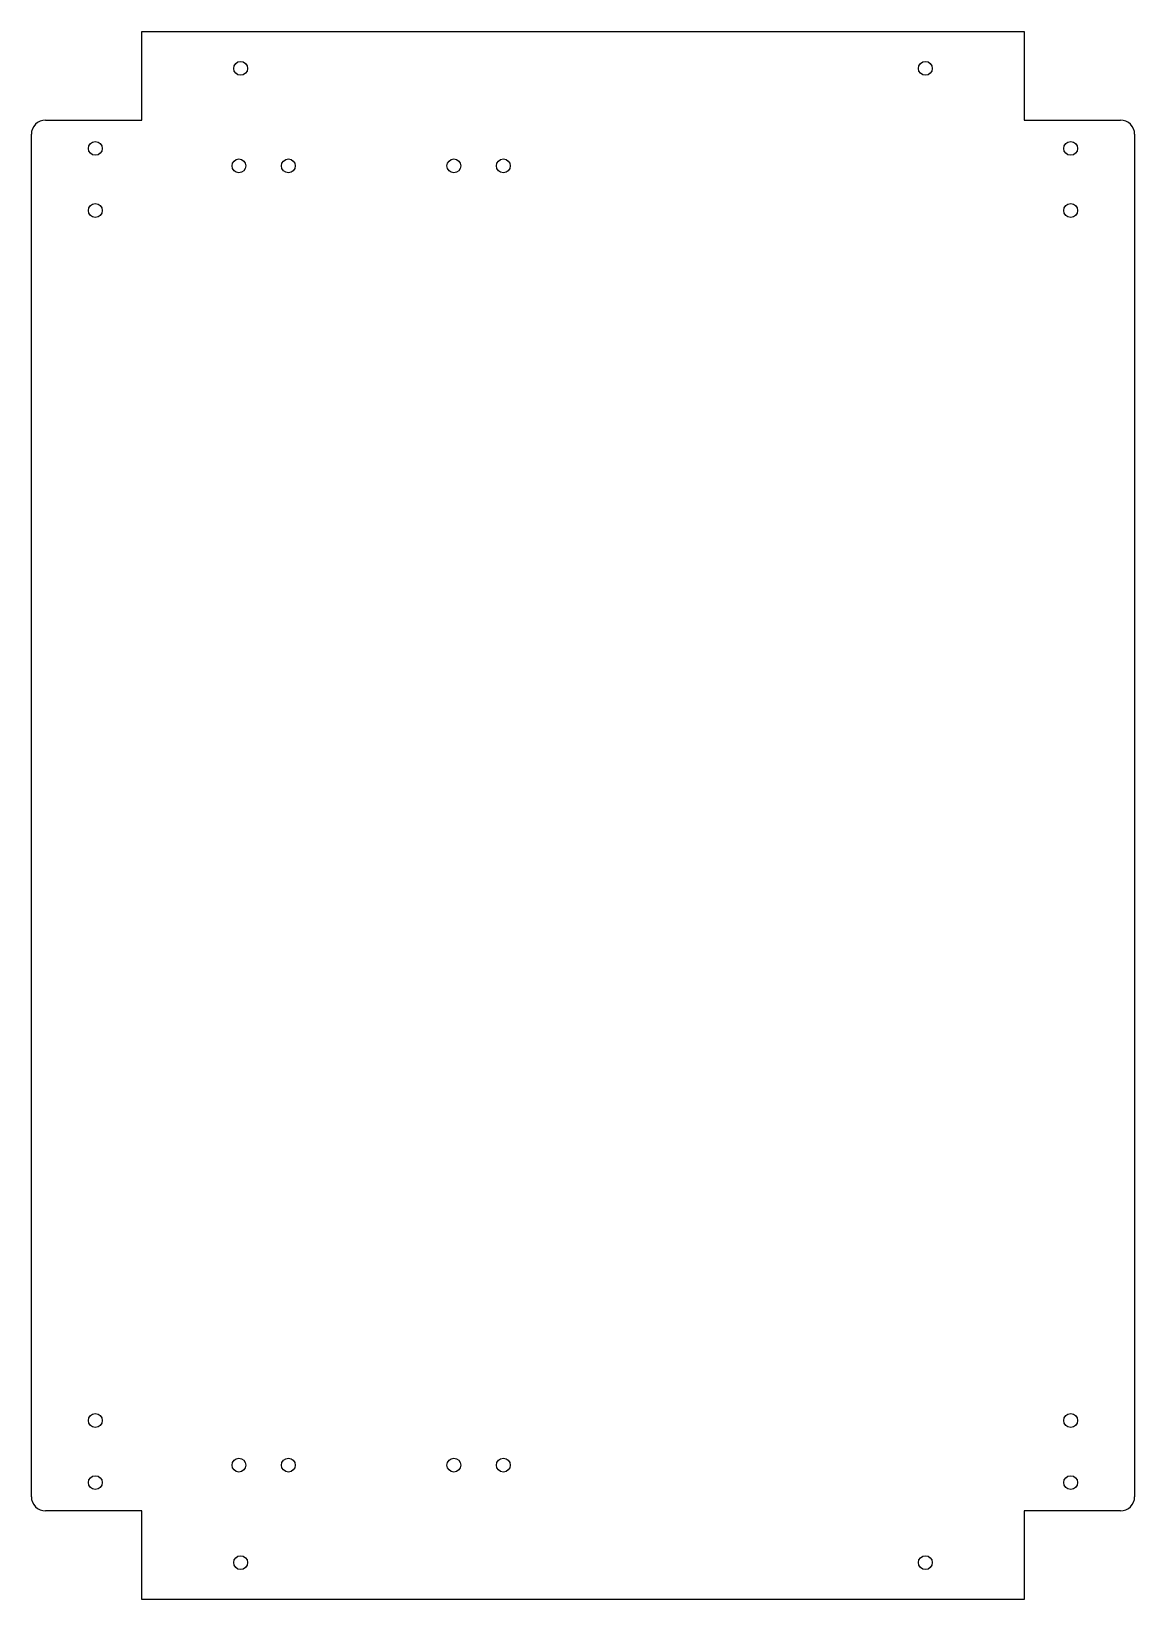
# Model space of a CAD drawing. Header units: metres. Extents: x -39 to 351, y -555 to 0.
import ezdxf

# ---------------------------------------------------------------- set-up
doc = ezdxf.new("R2010")
doc.units = ezdxf.units.M

msp = doc.modelspace()

# ---------------------------------------------------------------- linework, layer by layer
for p, q in [((0, 0), (312.4, 0)), ((0, -31.44), (0, 0)), ((0, 0), (0, 0)), ((312.4, 0), (312.4, -31.44)), ((-34.08, -31.44), (0, -31.44)), ((312.4, -31.44), (346.48, -31.44)), ((-39.08, -518.84), (-39.08, -36.44)), ((351.48, -36.44), (351.48, -518.84)), ((0, -523.84), (-34.08, -523.84)), ((0, -555.28), (0, -523.84)), ((346.48, -523.84), (312.4, -523.84)), ((312.4, -523.84), (312.4, -555.28)), ((312.4, -555.28), (0, -555.28))]:
    msp.add_line(p, q)
for centre in [(35, -13.1), (277.4, -13.1), (-16.44, -41.44), (328.84, -41.44), (34.4, -47.64), (51.9, -47.64), (110.5, -47.64), (128, -47.64), (-16.44, -63.44), (328.84, -63.44), (-16.44, -491.84), (328.84, -491.84), (34.4, -507.64), (51.9, -507.64), (110.5, -507.64), (128, -507.64), (-16.44, -513.84), (328.84, -513.84), (35, -542.18), (277.4, -542.18)]:
    msp.add_circle(centre, 2.45)
for centre, start, end in [((-34.08, -36.44), 135, 180), ((-34.08, -36.44), 90, 135), ((346.48, -36.44), 405, 450), ((346.48, -36.44), 360, 405), ((-34.08, -518.84), 180, 225), ((346.48, -518.84), 315, 360), ((-34.08, -518.84), 225, 270), ((346.48, -518.84), 270, 315)]:
    msp.add_arc(centre, 5, start, end)

doc.saveas('drawing.dxf')
